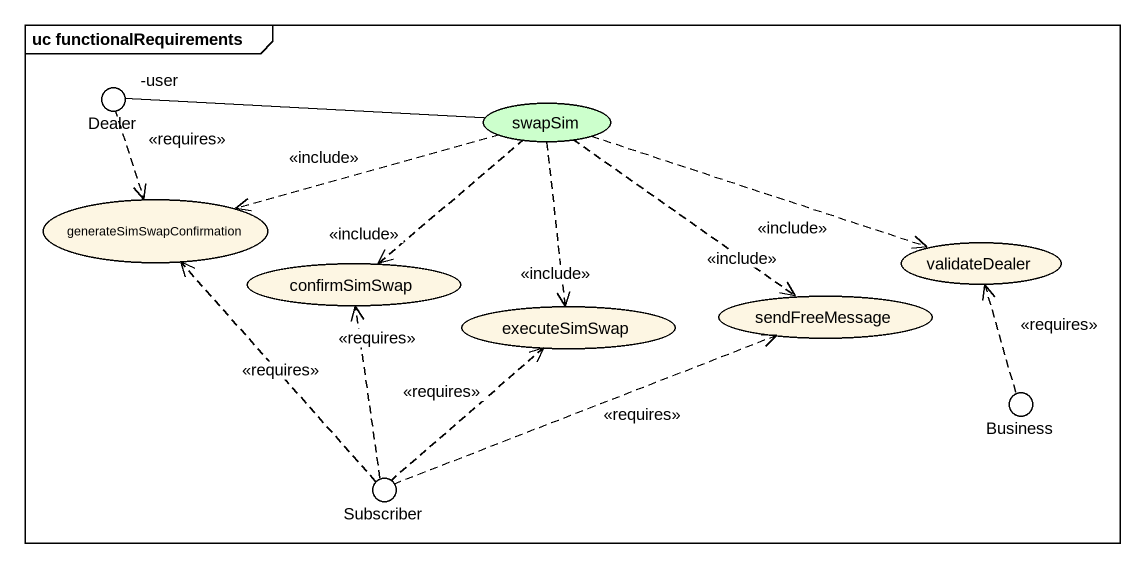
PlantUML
@startuml
mainframe uc functionalRequirements
() Dealer
usecase swapSim #CCFFCC
usecase generateSimSwapConfirmation
usecase confirmSimSwap
usecase sendFreeMessage
usecase validateDealer
usecase executeSimSwap
() Business
() Subscriber
Dealer "-user" -right- swapSim
Dealer ..> generateSimSwapConfirmation : <<requires>>
swapSim .left.> generateSimSwapConfirmation : <<include>>
swapSim ..> confirmSimSwap : <<include>>
swapSim ..> sendFreeMessage : <<include>>
swapSim .right.> validateDealer : <<include>>
swapSim ..> executeSimSwap : <<include>>
Business .up.> validateDealer : <<requires>>
Subscriber .up.> generateSimSwapConfirmation : <<requires>>
Subscriber .up.> confirmSimSwap : <<requires>>
Subscriber .right.> sendFreeMessage : <<requires>>
Subscriber .up.> executeSimSwap : <<requires>>
@enduml
